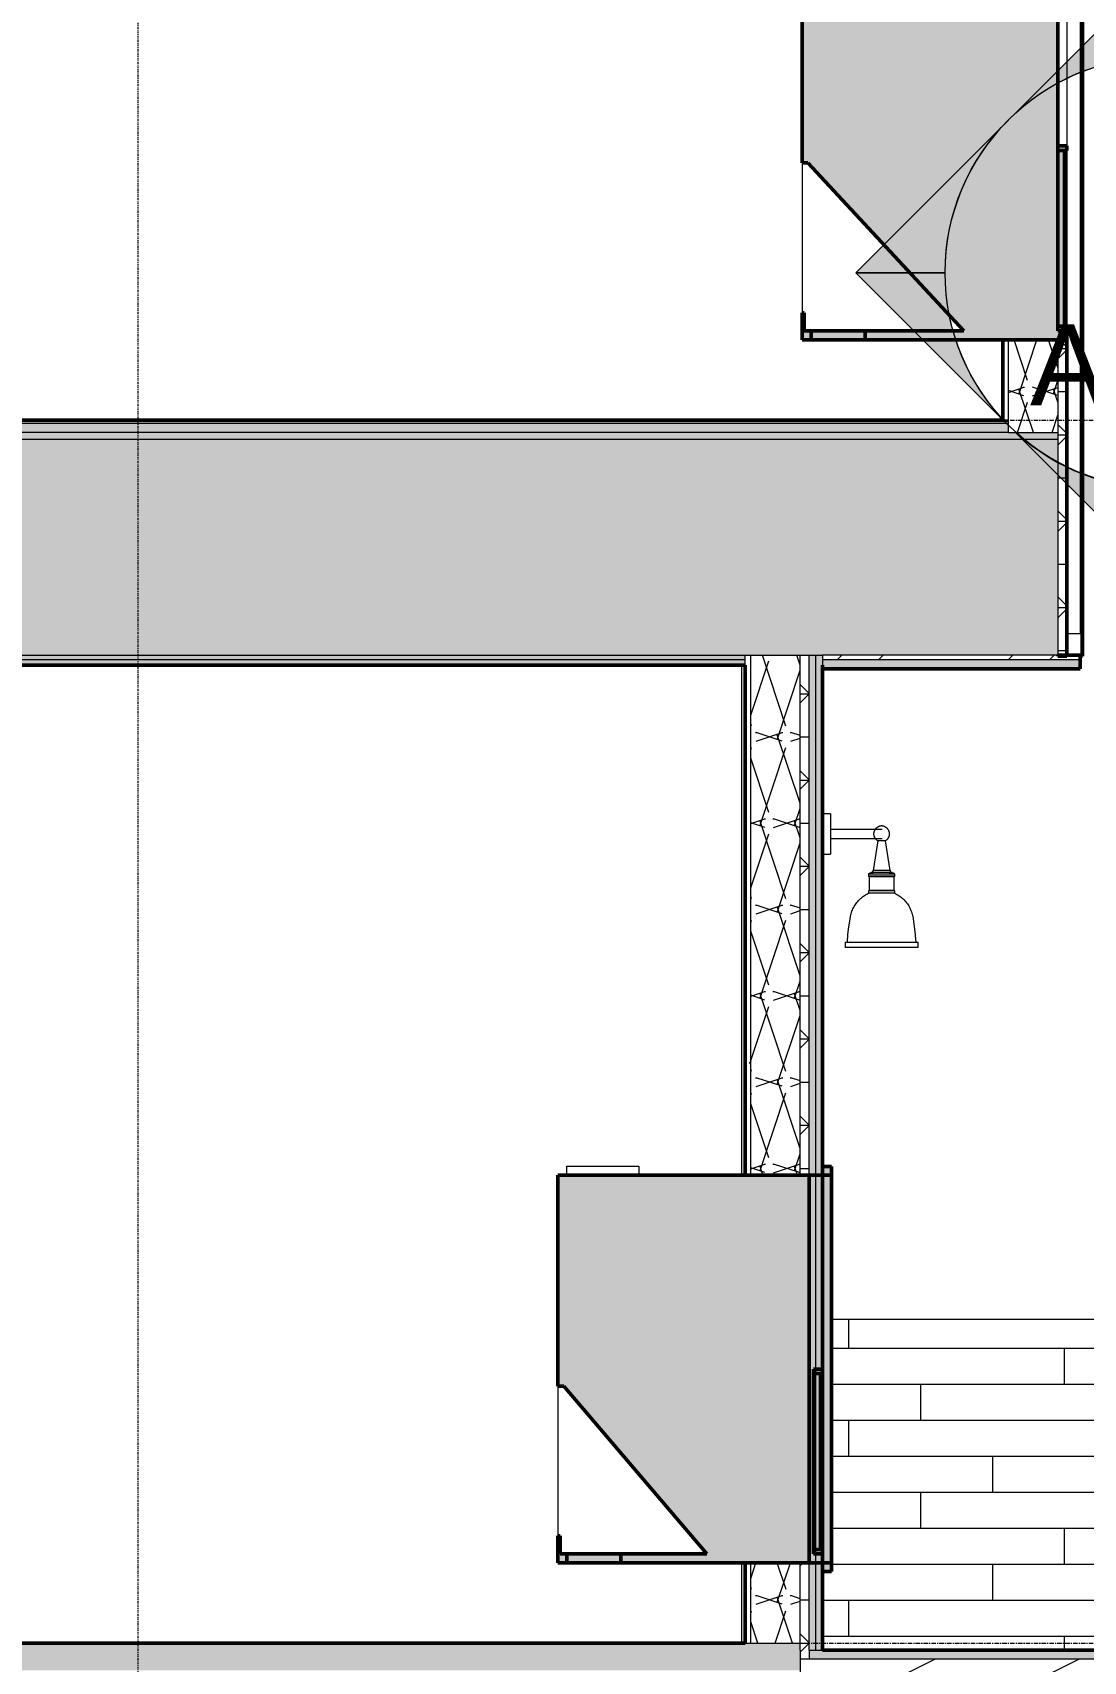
# Model space of a CAD drawing. Header units: inches. Extents: x 9661 to 15313, y -337 to 660.
# Drawn here: x 12001.9 to 12118.7, y -2 to 179.1 of the extents above; entities that cross this region are included whole.
import ezdxf

# ---------------------------------------------------------------- set-up
doc = ezdxf.new("R2010")
doc.units = ezdxf.units.IN
doc.header["$MEASUREMENT"] = 0
doc.linetypes.add('Dash Dot 3_16_', pattern=[0.3125, 0.1875, -0.0625, 0, -0.0625])
doc.linetypes.add('Grid Line 1_2_', pattern=[0.875, 0.5, -0.125, 0.125, -0.125])
for name, color, linetype, lineweight in [('0-1', 7, 'Continuous', 5), ('A-ANNO-SYMB-1', 150, 'Dash Dot 3_16_', 9), ('A-CLNG', 13, 'Continuous', 13), ('A-CLNG-2', 254, 'Continuous', 13), ('A-CLNG-3', 13, 'Continuous', 50), ('A-CLNG-PATT-1', 13, 'Continuous', 9), ('A-FLOR-2', 8, 'Continuous', 5), ('A-FLOR-3', 251, 'Continuous', 5), ('A-FLOR-5', 192, 'Continuous', 50), ('A-FLOR-LEVL-1', 51, 'Grid Line 1_2_', 9), ('A-FLOR-MCUT', 51, 'Continuous', 13), ('A-FLOR-PATT-1', 8, 'Continuous', 9), ('A-GENM-1', 55, 'Continuous', 9), ('A-GENM-3', 253, 'Continuous', 9), ('A-GENM-4', 5, 'Continuous', 50), ('A-GENM-5', 90, 'Continuous', 9), ('A-GENM-6', 9, 'Continuous', 9), ('A-GLAZ-1', 135, 'Continuous', 13), ('A-GLAZ-2', 151, 'Continuous', 9), ('A-GLAZ-3', 151, 'Continuous', 50), ('A-WALL', 113, 'Continuous', 13), ('A-WALL-2', 135, 'Continuous', 13), ('A-WALL-4', 8, 'Continuous', 5), ('A-WALL-5', 254, 'Continuous', 13), ('A-WALL-8', 113, 'Continuous', 50), ('A-WALL-PATT-4', 55, 'Continuous', 9), ('A-WALL-PATT-5', 111, 'Continuous', 9), ('E-LITE-EQPM-1', 55, 'Continuous', 9), ('G-ANNO-SYMB-1', 111, 'Continuous', 9), ('I-WALL-2', 135, 'Continuous', 13)]:
    doc.layers.add(name, color=color, linetype=linetype, lineweight=lineweight)
doc.styles.add('Arial', font='arial.ttf', dxfattribs={"height": 9})
pattern_1 = [(0, (11008.554, 72), (30.72, 7.68), [1.267, -21.773, 1.267, -21.773, -122.88]), (0, (11008.554, 72), (30.72, 7.68), [-46.08, 1.267, -44.813, 1.267, -21.773, -53.76]), (0, (11008.554, 72), (30.72, 7.68), [-115.2, 1.267, -14.093, 1.267, -37.133]), (120, (11020.074, 75.84), (-22.011075, 22.7643), [1.267, -21.773, 1.267, -21.773, -122.88]), (120, (11020.074, 75.84), (-22.011075, 22.7643), [-46.08, 1.267, -44.813, 1.267, -21.773, -53.76]), (120, (11020.074, 75.84), (-22.011075, 22.7643), [-115.2, 1.267, -14.093, 1.267, -37.133]), (240, (11023.914, 91.2), (-8.708925, -30.4443), [1.267, -21.773, 1.267, -21.773, -122.88]), (240, (11023.914, 91.2), (-8.708925, -30.4443), [-46.08, 1.267, -44.813, 1.267, -21.773, -53.76]), (240, (11023.914, 91.2), (-8.708925, -30.4443), [-115.2, 1.267, -14.093, 1.267, -37.133])]
pattern_2 = [(0, (11008.554, 72), (15.36, 3.84), [1.267, -10.253, 1.267, -10.253, -61.44]), (0, (11008.554, 72), (15.36, 3.84), [-23.04, 1.267, -21.773, 1.267, -10.253, -26.88]), (0, (11008.554, 72), (15.36, 3.84), [-57.6, 1.267, -6.413, 1.267, -17.933]), (120, (11014.314, 73.92), (-11.005538, 11.38215), [1.267, -10.253, 1.267, -10.253, -61.44]), (120, (11014.314, 73.92), (-11.005538, 11.38215), [-23.04, 1.267, -21.773, 1.267, -10.253, -26.88]), (120, (11014.314, 73.92), (-11.005538, 11.38215), [-57.6, 1.267, -6.413, 1.267, -17.933]), (240, (11016.234, 81.6), (-4.354462, -15.22215), [1.267, -10.253, 1.267, -10.253, -61.44]), (240, (11016.234, 81.6), (-4.354462, -15.22215), [-23.04, 1.267, -21.773, 1.267, -10.253, -26.88]), (240, (11016.234, 81.6), (-4.354462, -15.22215), [-57.6, 1.267, -6.413, 1.267, -17.933])]
pattern_3 = [(0, (11008.554, 72), (0, 4.798), []), (315, (11008.554, 72), (4.798427, 0), [6.786, -6.786]), (45, (11008.554, 72), (4.798427, 0), [6.786, -6.786])]
pattern_4 = [(161.57, (11009.034, 72.48), (-3.8399538, -1.54e-05), [0, -27.322, 3.034, 0]), (18.43, (11008.074, 72.48), (-3.8399538, 1.54e-05), [0, -27.322, 3.034, 0]), (108.43, (11009.034, 72.48), (1.919622, -9.6005246), [9.106, -21.25]), (71.57, (11008.074, 72.48), (1.919622, 9.6005246), [9.106, -21.25])]

# ---------------------------------------------------------------- blocks, each defined once
blk = doc.blocks.new('CTR - 1st Phase - Common Walls_rvt-1-BUILDING SECTION - EAST_WEST - LOOKING SOUTH2')
at = {"layer": 'I-WALL-2'}
for p, q in [((12080.69, 52.06), (12080.69, 108.75)), ((12080.69, 0), (12080.69, 8.94))]:
    blk.add_line(p, q, dxfattribs=at)
blk = doc.blocks.new('Perforated Panel at Magic-Pak - hvac panel - 2nd floor-2505073-BUILDING SECTION - EAST_WEST - LOOKING SOUTH2')
at = {"layer": 'A-GLAZ-2'}
h = blk.add_hatch(dxfattribs=at)
h.set_pattern_fill('FP_8', color=256, style=0, pattern_type=2)
h.set_pattern_definition([(135, (11008.554, 72), (-4.24264, -4.24264), [])])
h.paths.add_polyline_path([(12118.59, 109.75), (12118.59, 229.75), (12118.53, 229.72), (12118.53, 109.75)], flags=0)
at = {"layer": 'A-GLAZ-3'}
for p, q in [((12118.59, 229.75), (12118.53, 229.75)), ((12118.53, 229.75), (12118.53, 109.75)), ((12118.59, 109.75), (12118.59, 229.75)), ((12118.53, 109.75), (12118.59, 109.75))]:
    blk.add_line(p, q, dxfattribs=at)
blk = doc.blocks.new('VISA-OW2400-02-SASS - OW2400-L30K-MVOLT-V23-BUILDING SECTION - EAST_WEST - LOOKING SOUTH2')
at = {"layer": 'E-LITE-EQPM-1'}
for p, q in [((10823.36, 92.25), (10822.56, 92.25)), ((10822.56, 90), (10822.56, 92.25)), ((10823.36, 92.25), (10823.36, 90)), ((10822.56, 87.75), (10822.56, 90)), ((10829.12, 90.5), (10823.36, 90.5)), ((10823.36, 90), (10823.36, 87.75)), ((10823.36, 89.5), (10829.12, 89.5)), ((10828.62, 89.22), (10828.1, 85.93)), ((10829.47, 89.22), (10828.62, 89.22)), ((10829.99, 85.93), (10829.47, 89.22)), ((10822.56, 87.75), (10823.36, 87.75)), ((10827.6, 85.54), (10827.6, 85.29)), ((10830.5, 85.54), (10827.6, 85.54)), ((10827.6, 85.29), (10827.66, 85.22)), ((10830.5, 85.29), (10827.6, 85.29)), ((10827.66, 85.22), (10827.66, 83.72)), ((10830.43, 85.22), (10827.66, 85.22)), ((10830.22, 85.7), (10827.88, 85.7)), ((10827.88, 85.7), (10828.1, 85.7)), ((10829.99, 85.93), (10828.1, 85.93)), ((10829.87, 85.7), (10830.22, 85.7)), ((10830.43, 85.22), (10830.5, 85.29)), ((10830.43, 83.72), (10830.43, 85.22)), ((10830.5, 85.29), (10830.5, 85.54)), ((10827.66, 83.72), (10827.6, 83.66)), ((10827.6, 83.66), (10827.6, 83.41)), ((10830.5, 83.66), (10827.6, 83.66)), ((10830.5, 83.41), (10827.6, 83.41)), ((10830.43, 83.72), (10827.66, 83.72)), ((10830.5, 83.66), (10830.43, 83.72)), ((10830.5, 83.41), (10830.5, 83.66)), ((10824.99, 77.98), (10824.99, 77.38)), ((10824.99, 77.98), (10833.1, 77.98)), ((10833.1, 77.38), (10833.1, 77.98)), ((10833.1, 77.38), (10824.99, 77.38))]:
    blk.add_line(p, q, dxfattribs=at)
at = {"layer": 'E-LITE-EQPM-1', "flags": 128}
for points in [[(10828.62, 89.22), (10828.59, 89.24), (10828.56, 89.26), (10828.53, 89.29), (10828.5, 89.31), (10828.48, 89.34), (10828.45, 89.36), (10828.43, 89.39), (10828.4, 89.42), (10828.38, 89.45), (10828.36, 89.48), (10828.34, 89.51), (10828.32, 89.54), (10828.3, 89.57), (10828.28, 89.6), (10828.27, 89.64), (10828.26, 89.67), (10828.24, 89.71), (10828.23, 89.74), (10828.22, 89.78), (10828.21, 89.81), (10828.21, 89.85), (10828.2, 89.89), (10828.2, 89.92), (10828.2, 89.96), (10828.19, 90), (10828.2, 90.03), (10828.2, 90.07), (10828.2, 90.11), (10828.21, 90.14), (10828.21, 90.18), (10828.22, 90.22), (10828.23, 90.25), (10828.24, 90.29), (10828.25, 90.32), (10828.27, 90.36), (10828.28, 90.39), (10828.3, 90.42), (10828.31, 90.46), (10828.33, 90.49), (10828.35, 90.52), (10828.37, 90.55), (10828.4, 90.58), (10828.42, 90.61), (10828.44, 90.63), (10828.47, 90.66), (10828.5, 90.68), (10828.53, 90.71), (10828.55, 90.73), (10828.58, 90.75), (10828.61, 90.77), (10828.65, 90.79), (10828.68, 90.81), (10828.71, 90.83), (10828.74, 90.84), (10828.78, 90.86), (10828.81, 90.87), (10828.85, 90.88), (10828.88, 90.89), (10828.92, 90.9), (10828.96, 90.91), (10828.99, 90.91), (10829.03, 90.92), (10829.05, 90.92)], [(10829.05, 90.92), (10829.08, 90.92), (10829.12, 90.91), (10829.16, 90.91), (10829.19, 90.9), (10829.23, 90.89), (10829.26, 90.88), (10829.3, 90.87), (10829.33, 90.85), (10829.37, 90.84), (10829.4, 90.82), (10829.43, 90.8), (10829.46, 90.78), (10829.49, 90.76), (10829.52, 90.74), (10829.55, 90.72), (10829.58, 90.7), (10829.61, 90.67), (10829.63, 90.65), (10829.66, 90.62), (10829.68, 90.59), (10829.71, 90.56), (10829.73, 90.53), (10829.75, 90.5), (10829.77, 90.47), (10829.79, 90.44), (10829.8, 90.41), (10829.82, 90.37), (10829.83, 90.34), (10829.85, 90.3), (10829.86, 90.27), (10829.87, 90.23), (10829.88, 90.2), (10829.88, 90.16), (10829.89, 90.12), (10829.89, 90.09), (10829.9, 90.05), (10829.9, 90.01), (10829.9, 89.98), (10829.9, 89.94), (10829.89, 89.9), (10829.89, 89.87), (10829.88, 89.83), (10829.87, 89.79), (10829.87, 89.76), (10829.85, 89.72), (10829.84, 89.69), (10829.83, 89.65), (10829.82, 89.62), (10829.8, 89.59), (10829.78, 89.55), (10829.76, 89.52), (10829.74, 89.49), (10829.72, 89.46), (10829.7, 89.43), (10829.68, 89.4), (10829.65, 89.38), (10829.63, 89.35), (10829.6, 89.32), (10829.57, 89.3), (10829.54, 89.28), (10829.51, 89.25), (10829.48, 89.23), (10829.47, 89.22)], [(10827.6, 85.54), (10827.61, 85.56), (10827.62, 85.57), (10827.63, 85.58), (10827.65, 85.59), (10827.66, 85.61), (10827.68, 85.62), (10827.69, 85.63), (10827.71, 85.64), (10827.72, 85.65), (10827.74, 85.66), (10827.75, 85.66), (10827.77, 85.67), (10827.79, 85.68), (10827.8, 85.68), (10827.82, 85.69), (10827.84, 85.69), (10827.86, 85.7), (10827.87, 85.7), (10827.88, 85.7)], [(10827.88, 85.7), (10827.88, 85.7), (10827.89, 85.7), (10827.9, 85.7), (10827.91, 85.71), (10827.92, 85.71), (10827.93, 85.71), (10827.94, 85.71), (10827.95, 85.71), (10827.95, 85.72), (10827.96, 85.72), (10827.97, 85.72), (10827.98, 85.73), (10827.99, 85.73), (10828, 85.74), (10828, 85.74), (10828.01, 85.75), (10828.02, 85.75), (10828.02, 85.76), (10828.03, 85.76), (10828.04, 85.77), (10828.04, 85.78), (10828.05, 85.78), (10828.05, 85.79), (10828.06, 85.8), (10828.07, 85.81), (10828.07, 85.81), (10828.07, 85.82), (10828.08, 85.83), (10828.08, 85.84), (10828.09, 85.85), (10828.09, 85.85), (10828.09, 85.86), (10828.09, 85.87), (10828.1, 85.88), (10828.1, 85.89), (10828.1, 85.9), (10828.1, 85.91), (10828.1, 85.92), (10828.1, 85.93), (10828.1, 85.93)], [(10829.99, 85.93), (10829.99, 85.92), (10829.99, 85.91), (10829.99, 85.9), (10829.99, 85.89), (10830, 85.88), (10830, 85.87), (10830, 85.87), (10830, 85.86), (10830.01, 85.85), (10830.01, 85.84), (10830.01, 85.83), (10830.02, 85.82), (10830.02, 85.82), (10830.03, 85.81), (10830.03, 85.8), (10830.04, 85.79), (10830.04, 85.79), (10830.05, 85.78), (10830.05, 85.77), (10830.06, 85.77), (10830.07, 85.76), (10830.07, 85.75), (10830.08, 85.75), (10830.09, 85.74), (10830.09, 85.74), (10830.1, 85.73), (10830.11, 85.73), (10830.12, 85.72), (10830.13, 85.72), (10830.14, 85.72), (10830.14, 85.71), (10830.15, 85.71), (10830.16, 85.71), (10830.17, 85.71), (10830.18, 85.71), (10830.19, 85.7), (10830.2, 85.7), (10830.21, 85.7), (10830.21, 85.7), (10830.22, 85.7)], [(10830.22, 85.7), (10830.23, 85.7), (10830.25, 85.69), (10830.27, 85.69), (10830.29, 85.68), (10830.3, 85.68), (10830.32, 85.67), (10830.34, 85.66), (10830.35, 85.66), (10830.37, 85.65), (10830.39, 85.64), (10830.4, 85.63), (10830.42, 85.62), (10830.43, 85.61), (10830.44, 85.59), (10830.46, 85.58), (10830.47, 85.57), (10830.48, 85.56), (10830.49, 85.54), (10830.5, 85.54)], [(10825.6, 80.85), (10825.63, 80.99), (10825.66, 81.12), (10825.7, 81.26), (10825.75, 81.4), (10825.8, 81.53), (10825.86, 81.66), (10825.92, 81.79), (10825.99, 81.91), (10826.06, 82.04), (10826.14, 82.16), (10826.22, 82.28), (10826.31, 82.39), (10826.4, 82.5), (10826.49, 82.61), (10826.59, 82.71), (10826.7, 82.81), (10826.8, 82.9), (10826.92, 82.99), (10827.03, 83.08), (10827.15, 83.16), (10827.27, 83.23), (10827.39, 83.3), (10827.52, 83.37), (10827.6, 83.41)], [(10830.5, 83.41), (10830.62, 83.34), (10830.75, 83.28), (10830.87, 83.2), (10830.99, 83.12), (10831.11, 83.04), (10831.22, 82.95), (10831.33, 82.86), (10831.44, 82.77), (10831.54, 82.67), (10831.64, 82.56), (10831.73, 82.45), (10831.82, 82.34), (10831.91, 82.23), (10831.99, 82.11), (10832.06, 81.99), (10832.13, 81.86), (10832.2, 81.74), (10832.26, 81.61), (10832.31, 81.47), (10832.36, 81.34), (10832.41, 81.2), (10832.45, 81.07), (10832.48, 80.93), (10832.5, 80.85)], [(10825.24, 77.98), (10825.3, 78.83), (10825.4, 79.68), (10825.54, 80.52), (10825.6, 80.85)], [(10832.5, 80.85), (10832.64, 80), (10832.75, 79.16), (10832.83, 78.3), (10832.85, 77.98)]]:
    blk.add_lwpolyline(points, dxfattribs=at)
blk = doc.blocks.new('V-Series_EWC4_SPVU_RFA_2015 - 2ND AND 3RD FLOOR-V31-BUILDING SECTION - EAST_WEST - LOOKING SOUTH2')
at = {"layer": 'A-GENM-3'}
for points in [[(12116.84, 276.94), (12116.84, 277.94), (12115.84, 277.94), (12115.84, 319.56), (12116.84, 319.56), (12116.84, 320.06), (12087.4, 320.06), (12087.4, 296.6), (12088.06, 296.6), (12105.38, 277.94), (12087.65, 277.94), (12087.65, 279.94), (12087.4, 279.94), (12087.4, 276.94), (12115.84, 276.94)], [(12116.59, 278.44), (12116.59, 298), (12115.84, 298), (12115.84, 278.44)]]:
    blk.add_hatch(color=256, dxfattribs=at).paths.add_polyline_path(points, flags=0)
h = blk.add_hatch(color=256, dxfattribs=at)
h.paths.add_polyline_path([(12116.59, 277.94), (12116.84, 277.94), (12116.83, 278.44), (12115.84, 278.44), (12115.84, 277.94)], flags=0)
h.paths.add_polyline_path([(12116.36, 298), (12116.84, 298), (12116.84, 298.5), (12115.84, 298.5), (12115.84, 298)], flags=0)
at = {"layer": 'A-GENM-1'}
for p, q in [((12088.4, 321.06), (12096.4, 321.06)), ((12088.4, 320.06), (12088.4, 321.06)), ((12096.4, 321.06), (12096.4, 320.06)), ((12116.84, 319.56), (12116.84, 298.5)), ((12116.84, 298), (12116.84, 278.44)), ((12087.4, 296.6), (12087.4, 279.94))]:
    blk.add_line(p, q, dxfattribs=at)
at = {"layer": 'A-GENM-4'}
for p, q in [((12116.84, 320.06), (12087.4, 320.06)), ((12087.4, 320.06), (12087.4, 296.6)), ((12115.84, 277.94), (12115.84, 319.56)), ((12115.84, 319.56), (12116.84, 319.56)), ((12116.84, 319.56), (12116.84, 320.06)), ((12115.84, 298.5), (12115.84, 298)), ((12116.84, 298.5), (12115.84, 298.5)), ((12115.84, 298), (12115.84, 278.44)), ((12116.59, 298), (12115.84, 298)), ((12115.84, 298), (12116.84, 298)), ((12116.59, 278.44), (12116.59, 298)), ((12116.84, 298), (12116.84, 298.5)), ((12087.4, 296.6), (12088.06, 296.6)), ((12088.06, 296.6), (12105.38, 277.94)), ((12087.65, 279.94), (12087.4, 279.94)), ((12087.4, 279.94), (12087.4, 276.94)), ((12087.65, 277.94), (12087.65, 279.94)), ((12105.38, 277.94), (12087.65, 277.94)), ((12094.4, 277.94), (12088.4, 277.94)), ((12088.4, 277.94), (12088.4, 276.94)), ((12094.4, 276.94), (12094.4, 277.94)), ((12115.84, 278.44), (12116.59, 278.44)), ((12115.84, 278.44), (12115.84, 277.94)), ((12116.84, 278.44), (12115.84, 278.44)), ((12115.84, 277.94), (12116.84, 277.94)), ((12116.84, 277.94), (12115.84, 277.94)), ((12116.84, 277.94), (12116.84, 278.44)), ((12116.84, 276.94), (12116.84, 277.94)), ((12087.4, 276.94), (12116.84, 276.94)), ((12088.4, 276.94), (12094.4, 276.94))]:
    blk.add_line(p, q, dxfattribs=at)
blk = doc.blocks.new('V-Series_EWC4_SPVU_RFA_2015 - 1ST FLOOR-2484708-BUILDING SECTION - EAST_WEST - LOOKING SOUTH2')
at = {"layer": 'A-GENM-3'}
blk.add_hatch(color=256, dxfattribs=at).paths.add_polyline_path([(12060.25, 8.94), (12088.19, 8.94), (12088.19, 9.94), (12088.69, 9.94), (12088.69, 30.5), (12089.69, 52.06), (12060.25, 52.06), (12060.25, 28.6), (12060.91, 28.6), (12076.8, 9.94), (12060.5, 9.94), (12060.5, 11.94), (12060.25, 11.94), (12060.25, 9.94)], flags=0)
at = {"layer": 'A-GENM-5'}
blk.add_hatch(color=256, dxfattribs=at).paths.add_polyline_path([(12090.69, 8.94), (12090.69, 52.06), (12089.69, 52.06), (12089.69, 8.94)], flags=0)
at = {"layer": 'A-GENM-6'}
h = blk.add_hatch(color=256, dxfattribs=at)
h.paths.add_polyline_path([(12090.69, 8), (12090.69, 8.94), (12089.69, 8.94), (12089.69, 8)], flags=0)
h.paths.add_polyline_path([(12089.69, 52.06), (12090.69, 52.06), (12090.69, 53), (12089.69, 53)], flags=0)
at = {"layer": 'A-GENM-1'}
for p, q in [((12061.25, 53.06), (12069.25, 53.06)), ((12061.25, 52.06), (12061.25, 53.06)), ((12069.25, 53.06), (12069.25, 52.06)), ((12060.25, 28.6), (12060.25, 11.94))]:
    blk.add_line(p, q, dxfattribs=at)
at = {"layer": 'A-GENM-4'}
for p, q in [((12090.69, 53), (12089.69, 53)), ((12089.69, 53), (12089.69, 52.06)), ((12090.69, 52.06), (12090.69, 53)), ((12089.69, 52.06), (12060.25, 52.06)), ((12060.25, 52.06), (12060.25, 28.6)), ((12090.69, 52.06), (12089.69, 52.06)), ((12089.69, 52.06), (12089.69, 8.94)), ((12089.69, 52.06), (12090.69, 52.06)), ((12089.69, 30.5), (12089.69, 52.06)), ((12090.69, 8.94), (12090.69, 52.06)), ((12088.69, 30.5), (12088.69, 30)), ((12089.69, 30.5), (12088.69, 30.5)), ((12088.69, 9.94), (12088.69, 30.5)), ((12088.69, 30.5), (12089.69, 30.5)), ((12088.69, 30), (12088.69, 10.44)), ((12089.44, 30), (12088.69, 30)), ((12088.69, 30), (12089.69, 30)), ((12089.44, 10.44), (12089.44, 30)), ((12089.69, 30), (12089.69, 30.5)), ((12060.25, 28.6), (12060.91, 28.6)), ((12060.91, 28.6), (12076.8, 9.94)), ((12060.5, 11.94), (12060.25, 11.94)), ((12060.25, 11.94), (12060.25, 8.94)), ((12060.5, 9.94), (12060.5, 11.94)), ((12076.8, 9.94), (12060.5, 9.94)), ((12067.25, 9.94), (12061.25, 9.94)), ((12061.25, 9.94), (12061.25, 8.94)), ((12067.25, 8.94), (12067.25, 9.94)), ((12088.69, 10.44), (12089.44, 10.44)), ((12088.69, 10.44), (12088.69, 9.94)), ((12089.69, 10.44), (12088.69, 10.44)), ((12088.69, 9.94), (12089.69, 9.94)), ((12089.69, 9.94), (12088.69, 9.94)), ((12089.69, 9.94), (12089.69, 10.44)), ((12089.69, 8.94), (12089.69, 9.94)), ((12060.25, 8.94), (12089.69, 8.94)), ((12061.25, 8.94), (12067.25, 8.94)), ((12089.69, 8.94), (12090.69, 8.94)), ((12090.69, 8.94), (12089.69, 8.94)), ((12089.69, 8.94), (12089.69, 8)), ((12089.69, 8), (12090.69, 8)), ((12090.69, 8), (12090.69, 8.94))]:
    blk.add_line(p, q, dxfattribs=at)
blk = doc.blocks.new('Section - Section Head - Filled-22785-BUILDING SECTION - EAST_WEST - LOOKING SOUTH2')
at = {"layer": 'G-ANNO-SYMB-1'}
h = blk.add_hatch(color=256, dxfattribs=at)
edge = h.paths.add_edge_path(flags=0)
edge.add_line((10162.08, -192.29), (10178.19, -176.19))
edge.add_line((10178.19, -176.19), (10178.19, -186.1))
edge.add_arc((10178.19, -210.13), 24.03, 90, 132.0784)
h = blk.add_hatch(color=256, dxfattribs=at)
edge = h.paths.add_edge_path(flags=0)
edge.add_arc((10178.19, -210.13), 24, 135, 180)
edge.add_line((10154.19, -210.13), (10144.25, -210.13))
edge.add_line((10144.25, -210.13), (10161.22, -193.16))
h = blk.add_hatch(color=256, dxfattribs=at)
edge = h.paths.add_edge_path(flags=0)
edge.add_line((10161.22, -227.1), (10144.25, -210.13))
edge.add_line((10144.25, -210.13), (10154.19, -210.13))
edge.add_arc((10178.19, -210.13), 24, 180, 225)
h = blk.add_hatch(color=256, dxfattribs=at)
edge = h.paths.add_edge_path(flags=0)
edge.add_arc((10178.19, -210.13), 24.03, 227.9216, 270)
edge.add_line((10178.19, -234.16), (10178.19, -244.07))
edge.add_line((10178.19, -244.07), (10162.08, -227.96))
for p, q in [((10178.19, -176.19), (10162.08, -192.29)), ((10178.19, -186.1), (10178.19, -176.19)), ((10161.22, -193.16), (10144.25, -210.13)), ((10154.19, -210.13), (10144.25, -210.13)), ((10144.25, -210.13), (10161.22, -227.1)), ((10144.25, -210.13), (10154.19, -210.13)), ((10162.08, -227.96), (10178.19, -244.07)), ((10178.19, -244.07), (10178.19, -234.16))]:
    blk.add_line(p, q, dxfattribs=at)
for centre, radius, start, end in [((10178.19, -210.16), 24, 90, 270), ((10178.19, -210.13), 24.03, 90, 132.0784), ((10178.19, -210.16), 24, 270, 90), ((10178.19, -210.13), 24, 135, 180), ((10178.19, -210.13), 24, 180, 225), ((10178.19, -210.13), 24.03, 227.9216, 270)]:
    blk.add_arc(centre, radius, start, end, dxfattribs=at)

msp = doc.modelspace()

# ---------------------------------------------------------------- hatches: boundary and pattern name
at = {"layer": 'A-CLNG-2'}
h = msp.add_hatch(color=256, dxfattribs=at)
h.paths.add_polyline_path([(12115.84, 108.37), (12118.34, 108.37), (12118.34, 109.37), (12089.69, 109.37), (12089.69, 108.37), (12112.92, 108.37)], flags=0)
h.paths.add_polyline_path([(10009.09, 108.37), (10009.09, 109.37), (9980.44, 109.37), (9980.44, 108.37), (9992.38, 108.37)], flags=0)
h.paths.add_polyline_path([(11250.14, 108.37), (11276.29, 108.37), (11276.29, 109.37), (11247.64, 109.37), (11247.64, 108.37), (11248.1, 108.37)], flags=0)
h.paths.add_polyline_path([(10822.49, 108.37), (10851.14, 108.37), (10851.14, 109.37), (10822.49, 109.37), (10822.49, 108.75)], flags=0)
at = {"layer": 'A-CLNG-PATT-1'}
h = msp.add_hatch(dxfattribs=at)
h.set_pattern_fill('FP_25', color=256, style=0, pattern_type=2)
h.set_pattern_definition([(45, (11008.554, 72), (-9.50352, 9.50352), []), (45, (11008.554, 86.4), (-9.50352, 9.50352), [])])
h.paths.add_polyline_path([(12102.16, 109.37), (12118.34, 109.37), (12118.33, 109.87), (12116.84, 109.87), (12116.81, 109.75), (12115.84, 109.87), (12089.69, 109.87), (12089.69, 109.37)], flags=0)
h.paths.add_polyline_path([(11248.22, 109.37), (11276.29, 109.37), (11276.29, 109.87), (11250.14, 109.87), (11249.14, 109.75), (11249.14, 109.87), (11247.64, 109.87), (11247.64, 109.37)], flags=0)
h.paths.add_polyline_path([(10831.98, 109.37), (10851.14, 109.37), (10851.13, 109.87), (10822.49, 109.87), (10822.49, 109.37)], flags=0)
h.paths.add_polyline_path([(9992.38, 109.37), (10009.09, 109.37), (10009.09, 109.87), (9982.94, 109.87), (9981.94, 109.75), (9981.94, 109.87), (9980.44, 109.87), (9980.44, 109.37), (9982.94, 109.37)], flags=0)
at = {"layer": 'A-FLOR-2'}
h = msp.add_hatch(color=256, dxfattribs=at)
h.paths.add_polyline_path([(11742.24, 135.62), (12110.34, 135.62), (12110.34, 135.87), (11737.24, 135.87), (11737.24, 135.62), (11742.05, 135.62)], flags=0)
h.paths.add_polyline_path([(11284.08, 135.62), (11646.74, 135.62), (11646.74, 135.87), (11255.64, 135.87), (11255.64, 135.62), (11262.55, 135.62)], flags=0)
h.paths.add_polyline_path([(10642.19, 135.62), (10843.14, 135.62), (10843.14, 135.87), (10450.69, 135.87), (10450.69, 135.62), (10638.23, 135.62)], flags=0)
h.paths.add_polyline_path([(10354.09, 135.62), (10361.54, 135.62), (10361.54, 135.87), (9988.44, 135.87), (9988.44, 135.62), (10354.08, 135.62)], flags=0)
msp.add_hatch(color=256, dxfattribs=at).paths.add_polyline_path([(12134.45, -1.75), (12143.79, -1.75), (12143.79, -0.75), (12088.19, -0.75), (12088.19, -1.75), (12129.79, -1.75)], flags=0)
at = {"layer": 'A-FLOR-3'}
h = msp.add_hatch(color=256, dxfattribs=at)
h.paths.add_polyline_path([(11929.93, 109.37), (12081.06, 109.37), (12081.06, 109.87), (11737.24, 109.87), (11737.24, 109.37), (11842.99, 109.37)], flags=0)
h.paths.add_polyline_path([(11322.28, 109.37), (11470.04, 109.37), (11470.04, 109.87), (11284.91, 109.87), (11284.91, 109.37), (11321.68, 109.37)], flags=0)
h.paths.add_polyline_path([(11629.38, 109.37), (11646.74, 109.37), (11646.74, 109.87), (11473.54, 109.87), (11473.54, 109.37), (11628.53, 109.37)], flags=0)
h.paths.add_polyline_path([(10638.23, 109.37), (10813.86, 109.37), (10813.86, 109.87), (10457.54, 109.87), (10457.54, 109.37), (10595.17, 109.37)], flags=0)
h.paths.add_polyline_path([(10450.83, 109.37), (10452.04, 109.37), (10452.04, 109.87), (10450.69, 109.87), (10450.69, 109.37), (10450.79, 109.37)], flags=0)
h.paths.add_polyline_path([(10361.54, 109.37), (10361.54, 109.87), (10017.71, 109.87), (10017.71, 109.37), (10336.83, 109.37)], flags=0)
at = {"layer": 'A-FLOR-PATT-1'}
h = msp.add_hatch(dxfattribs=at)
h.set_pattern_fill('FP_3', color=256, style=0, pattern_type=2)
h.set_pattern_definition(pattern_3)
h.paths.add_polyline_path([(12115.84, 133.87), (12115.84, 134.62), (11737.24, 134.62), (11737.24, 133.87), (12112.92, 133.87)], flags=0)
h.paths.add_polyline_path([(11327.13, 133.87), (11646.74, 133.87), (11646.74, 134.62), (11250.14, 134.62), (11250.14, 133.87), (11284.08, 133.87)], flags=0)
h.paths.add_polyline_path([(10458.95, 133.87), (10848.64, 133.87), (10848.61, 134.62), (10450.69, 134.62), (10450.69, 133.87), (10458.79, 133.87)], flags=0)
h.paths.add_polyline_path([(10293.77, 133.87), (10361.54, 133.87), (10361.54, 134.62), (9982.94, 134.62), (9982.94, 133.87), (10207.66, 133.87)], flags=0)
h = msp.add_hatch(dxfattribs=at)
h.set_pattern_fill('FP_2', color=256, style=0, pattern_type=2)
h.set_pattern_definition(pattern_2)
h.paths.add_polyline_path([(11742.69, 134.62), (12110.34, 134.62), (12110.34, 135.62), (11737.24, 135.62), (11737.24, 134.62)], flags=0)
h.paths.add_polyline_path([(11434.99, 134.62), (11646.74, 134.62), (11646.74, 135.62), (11255.64, 135.62), (11255.64, 134.62), (11413.25, 134.62)], flags=0)
h.paths.add_polyline_path([(10476.79, 134.62), (10843.14, 134.62), (10843.14, 135.62), (10450.69, 135.62), (10450.69, 134.62), (10470.04, 134.62)], flags=0)
h.paths.add_polyline_path([(10354.79, 134.62), (10361.54, 134.62), (10361.54, 135.62), (9988.44, 135.62), (9988.44, 134.62), (10350.34, 134.62)], flags=0)
h = msp.add_hatch(dxfattribs=at)
h.set_pattern_fill('FP_4', color=256, style=0, pattern_type=2)
h.set_pattern_definition(pattern_4)
h.paths.add_polyline_path([(12115.84, 109.87), (12115.84, 133.87), (11737.24, 133.87), (11737.24, 109.87), (12112.92, 109.87)], flags=0)
h.paths.add_polyline_path([(11585.47, 109.87), (11646.74, 109.87), (11646.74, 133.87), (11250.14, 133.87), (11250.14, 109.87), (11542.99, 109.87)], flags=0)
h.paths.add_polyline_path([(10848.64, 109.87), (10848.64, 133.87), (10450.69, 133.87), (10450.69, 109.87), (10848.21, 109.87)], flags=0)
h.paths.add_polyline_path([(10009.84, 109.87), (10361.54, 109.87), (10361.54, 133.87), (9982.94, 133.87), (9982.94, 109.87), (10009.09, 109.87)], flags=0)
h = msp.add_hatch(dxfattribs=at)
h.set_pattern_fill('FP_1', color=256, style=0, pattern_type=2)
h.set_pattern_definition(pattern_1)
h.paths.add_polyline_path([(12059.1, 108.75), (12081.06, 108.75), (12081.06, 109.37), (11737.24, 109.37), (11737.24, 108.75), (12016.04, 108.75)], flags=0)
h.paths.add_polyline_path([(11473.54, 108.75), (11646.74, 108.75), (11646.74, 109.37), (11473.54, 109.37), (11473.54, 109.05)], flags=0)
h.paths.add_polyline_path([(11470.04, 108.75), (11470.04, 109.37), (11284.91, 109.37), (11284.91, 108.75), (11467.79, 108.75)], flags=0)
h.paths.add_polyline_path([(10552.11, 108.75), (10813.86, 108.75), (10813.83, 109.37), (10595.17, 109.37), (10457.54, 109.37), (10457.54, 108.75), (10509.06, 108.75)], flags=0)
h.paths.add_polyline_path([(10450.87, 108.75), (10452.04, 108.75), (10452.04, 109.37), (10450.69, 109.37), (10450.69, 108.75), (10450.79, 108.75)], flags=0)
h.paths.add_polyline_path([(10118.16, 108.75), (10361.54, 108.75), (10361.54, 109.37), (10017.71, 109.37), (10017.71, 108.75), (10035.43, 108.75)], flags=0)
h = msp.add_hatch(dxfattribs=at)
h.set_pattern_fill('FP_2', color=256, style=0, pattern_type=2)
h.set_pattern_definition(pattern_2)
h.paths.add_polyline_path([(11509.19, -3), (12087.19, -3), (12087.19, 0), (11278.79, 0), (11278.79, -3), (11499.36, -3)], flags=0)
h.paths.add_polyline_path([(10450.79, -3), (10819.99, -3), (10819.99, 0), (10011.59, 0), (10011.59, -3), (10422.94, -3)], flags=0)
h = msp.add_hatch(dxfattribs=at)
h.set_pattern_fill('FP_18', color=256, style=0, pattern_type=2)
h.set_pattern_definition([(216.87, (11014.952, 87.994), (47.980943, 31.987086), [7.997, -71.971]), (206.565, (11024.548, 83.196), (-15.993714, -15.994133), [17.881, -17.881]), (198.435, (11024.548, 75.199), (-31.98674, -15.99388), [10.115, -40.461])])
h.paths.add_polyline_path([(12114.71, -13.75), (12143.79, -13.75), (12143.79, -1.75), (12087.19, -1.75), (12087.19, -13.75), (12102.16, -13.75)], flags=0)
at = {"layer": 'A-WALL-4'}
h = msp.add_hatch(color=256, dxfattribs=at)
h.paths.add_polyline_path([(12088.19, -0.75), (12088.94, -0.75), (12088.94, 35.89), (12088.69, 30.5), (12088.69, 9.94), (12088.19, 9.94), (12088.19, -0.72)], flags=0)
h.paths.add_polyline_path([(12088.19, 52.06), (12088.94, 52.06), (12088.94, 109.87), (12088.19, 109.87), (12088.19, 60.97)], flags=0)
at = {"layer": 'A-WALL-5'}
h = msp.add_hatch(color=256, dxfattribs=at)
h.paths.add_polyline_path([(12089.19, -0.75), (12089.69, -0.75), (12089.69, 52.06), (12088.94, 35.89), (12088.94, -0.75)], flags=0)
h.paths.add_polyline_path([(12089.69, 52.06), (12089.69, 109.87), (12088.94, 109.87), (12088.94, 52.06), (12089.3, 52.06)], flags=0)
at = {"layer": 'A-WALL-PATT-4'}
h = msp.add_hatch(dxfattribs=at)
h.set_pattern_fill('FP_21', color=256, style=0, pattern_type=2)
h.set_pattern_definition([(0, (12220.589, 0.8), (0, 4), []), (90, (12220.589, 0.8), (-8, 8), [4, -28]), (90, (12236.589, 4.8), (-8, 8), [4, -28])])
h.paths.add_polyline_path([(12089.69, -0.75), (12139.85, -0.71), (12143.79, -0.41), (12143.79, 36), (12090.69, 36), (12090.69, 8), (12089.69, 8), (12089.69, -0.05)], flags=0)
at = {"layer": 'A-WALL-PATT-5'}
h = msp.add_hatch(dxfattribs=at)
h.set_pattern_fill('FP_4', color=256, style=0, pattern_type=2)
h.set_pattern_definition(pattern_4)
h.paths.add_polyline_path([(12115.84, 134.62), (12115.84, 144.94), (12110.34, 144.94), (12110.34, 134.62), (12115.69, 134.62)], flags=0)
h.paths.add_polyline_path([(12110.34, 188.06), (12115.84, 188.06), (12115.84, 241.87), (12110.34, 241.87), (12110.34, 194.11)], flags=0)
h.paths.add_polyline_path([(12115.84, 266.62), (12115.84, 276.94), (12110.34, 276.94), (12110.34, 266.62), (12115.82, 266.62)], flags=0)
h.paths.add_polyline_path([(12110.34, 320.06), (12115.84, 320.06), (12115.84, 350.5), (12110.34, 350.5), (12110.34, 327.25)], flags=0)
h = msp.add_hatch(dxfattribs=at)
h.set_pattern_fill('FP_3', color=256, style=0, pattern_type=2)
h.set_pattern_definition(pattern_3)
h.paths.add_polyline_path([(12116.84, 109.75), (12116.84, 144.94), (12115.84, 144.94), (12115.84, 109.87), (12116.81, 109.75)], flags=0)
h.paths.add_polyline_path([(12116.84, 188.06), (12116.84, 276.94), (12115.84, 276.94), (12115.84, 188.06)], flags=0)
h.paths.add_polyline_path([(12116.84, 320.06), (12116.84, 350.5), (12115.84, 350.5), (12115.84, 320.06)], flags=0)
h = msp.add_hatch(dxfattribs=at)
h.set_pattern_fill('FP_1', color=256, style=0, pattern_type=2)
h.set_pattern_definition(pattern_1)
h.paths.add_polyline_path([(12081.06, 0), (12081.69, 0), (12081.69, 8.94), (12081.06, 8.94), (12081.06, 0.09)], flags=0)
h.paths.add_polyline_path([(12081.69, 52.06), (12081.69, 109.87), (12081.06, 109.87), (12081.06, 52.06)], flags=0)
h = msp.add_hatch(dxfattribs=at)
h.set_pattern_fill('FP_4', color=256, style=0, pattern_type=2)
h.set_pattern_definition(pattern_4)
h.paths.add_polyline_path([(12087.19, 0), (12087.19, 8.94), (12081.69, 8.94), (12081.69, 0)], flags=0)
h.paths.add_polyline_path([(12081.69, 52.06), (12087.19, 52.06), (12087.19, 109.87), (12081.69, 109.87), (12081.69, 60.97)], flags=0)
h = msp.add_hatch(dxfattribs=at)
h.set_pattern_fill('FP_3', color=256, style=0, pattern_type=2)
h.set_pattern_definition(pattern_3)
h.paths.add_polyline_path([(12088.19, -1.75), (12088.19, 8.94), (12087.19, 8.94), (12087.19, -1.75)], flags=0)
h.paths.add_polyline_path([(12088.19, 52.06), (12088.19, 109.87), (12087.19, 109.87), (12087.19, 52.06)], flags=0)

# ---------------------------------------------------------------- linework, layer by layer
at = {"layer": 'A-ANNO-SYMB-1'}
msp.add_line((12013.54, 435.16), (12013.54, -48.25), dxfattribs=at)
at = {"layer": 'A-CLNG'}
for p, q in [((12089.69, 109.87), (12089.69, 108.75)), ((12115.84, 109.87), (12089.69, 109.87)), ((12118.34, 109.37), (12089.69, 109.37))]:
    msp.add_line(p, q, dxfattribs=at)
at = {"layer": 'A-CLNG-3'}
for p, q in [((12118.34, 109.87), (12115.84, 109.87)), ((12118.34, 108.37), (12118.34, 109.87)), ((12089.69, 108.37), (12118.34, 108.37))]:
    msp.add_line(p, q, dxfattribs=at)
at = {"layer": 'A-FLOR-5'}
for p, q in [((12109.71, 136), (11256.26, 136)), ((11737.24, 108.75), (12081.06, 108.75)), ((12081.06, 0), (11278.79, 0)), ((12143.79, -0.75), (12089.69, -0.75))]:
    msp.add_line(p, q, dxfattribs=at)
at = {"layer": 'A-FLOR-LEVL-1'}
for p, q in [((9660.53, 136), (12376.06, 136)), ((9660.53, 0), (12376.06, 0))]:
    msp.add_line(p, q, dxfattribs=at)
at = {"layer": 'A-FLOR-MCUT'}
for p, q in [((12110.34, 135.87), (11737.24, 135.87)), ((12110.34, 136), (12109.71, 136)), ((12110.34, 135.62), (11737.24, 135.62)), ((12110.34, 134.62), (11737.24, 134.62)), ((12115.84, 133.87), (11737.24, 133.87)), ((11737.24, 109.87), (12089.69, 109.87)), ((12081.06, 109.37), (11737.24, 109.37)), ((12081.06, 108.75), (12081.06, 109.87)), ((12087.19, -0.75), (12087.19, -15)), ((12143.79, -1.75), (12087.19, -1.75)), ((12088.19, -0.75), (12088.19, -1.75))]:
    msp.add_line(p, q, dxfattribs=at)
at = {"layer": 'A-WALL'}
for p, q in [((12110.34, 134.62), (12110.34, 144.94)), ((12115.84, 144.94), (12115.84, 109.87)), ((12110.34, 134.62), (12115.84, 134.62)), ((12081.69, 52.06), (12081.69, 109.87)), ((12087.19, 52.06), (12087.19, 109.87)), ((12088.19, 52.06), (12088.19, 109.87)), ((12088.94, -0.75), (12088.94, 109.87)), ((12081.69, 0), (12081.69, 8.94)), ((12087.19, -0.75), (12087.19, 8.94)), ((12088.19, -0.75), (12088.19, 8.94)), ((12081.06, 0), (12087.19, 0)), ((12088.19, -0.75), (12089.69, -0.75))]:
    msp.add_line(p, q, dxfattribs=at)
at = {"layer": 'A-WALL-2'}
for p, q in [((12118.34, 229.75), (12118.34, 112.25)), ((12118.34, 112.25), (12116.84, 112.25)), ((12118.53, 109.75), (12118.34, 109.75)), ((12222.71, 36), (12090.69, 36))]:
    msp.add_line(p, q, dxfattribs=at)
at = {"layer": 'A-WALL-8'}
for p, q in [((12109.71, 144.94), (12109.71, 136)), ((12116.84, 144.94), (12109.71, 144.94)), ((12116.84, 109.75), (12116.84, 144.94)), ((12081.06, 108.75), (12081.06, 52.06)), ((12089.69, -0.75), (12089.69, 108.75)), ((12115.84, 109.87), (12115.84, 109.75)), ((12115.84, 109.75), (12116.84, 109.75)), ((12081.06, 52.06), (12088.19, 52.06)), ((12088.19, 52.06), (12088.19, 8.94)), ((12088.19, 8.94), (12081.06, 8.94)), ((12081.06, 8.94), (12081.06, 0))]:
    msp.add_line(p, q, dxfattribs=at)

# ---------------------------------------------------------------- block references
at = {"layer": '0-1'}
msp.add_blockref('CTR - 1st Phase - Common Walls_rvt-1-BUILDING SECTION - EAST_WEST - LOOKING SOUTH2', (0, 0), dxfattribs=at)
at = {"layer": 'A-GENM-1'}
for name, p in [('V-Series_EWC4_SPVU_RFA_2015 - 2ND AND 3RD FLOOR-V31-BUILDING SECTION - EAST_WEST - LOOKING SOUTH2', (0, -132)), ('V-Series_EWC4_SPVU_RFA_2015 - 1ST FLOOR-2484708-BUILDING SECTION - EAST_WEST - LOOKING SOUTH2', (0, 0))]:
    msp.add_blockref(name, p, dxfattribs=at)
at = {"layer": 'A-GLAZ-1'}
msp.add_blockref('Perforated Panel at Magic-Pak - hvac panel - 2nd floor-2505073-BUILDING SECTION - EAST_WEST - LOOKING SOUTH2', (0, 0), dxfattribs=at)
at = {"layer": 'E-LITE-EQPM-1'}
msp.add_blockref('VISA-OW2400-02-SASS - OW2400-L30K-MVOLT-V23-BUILDING SECTION - EAST_WEST - LOOKING SOUTH2', (1267.2, 0), dxfattribs=at)
at = {"layer": 'G-ANNO-SYMB-1', "extrusion": (0, 0, -1), "rotation": 180}
msp.add_blockref('Section - Section Head - Filled-22785-BUILDING SECTION - EAST_WEST - LOOKING SOUTH2', (-1949.12, -57.74), dxfattribs=at)

# ---------------------------------------------------------------- texts
at = {"layer": 'G-ANNO-SYMB-1', "insert": (12112.75, 146.66), "char_height": 9, "width": 35.754, "attachment_point": 1, "style": 'Arial'}
msp.add_mtext('A200', dxfattribs=at)

doc.saveas('drawing.dxf')
